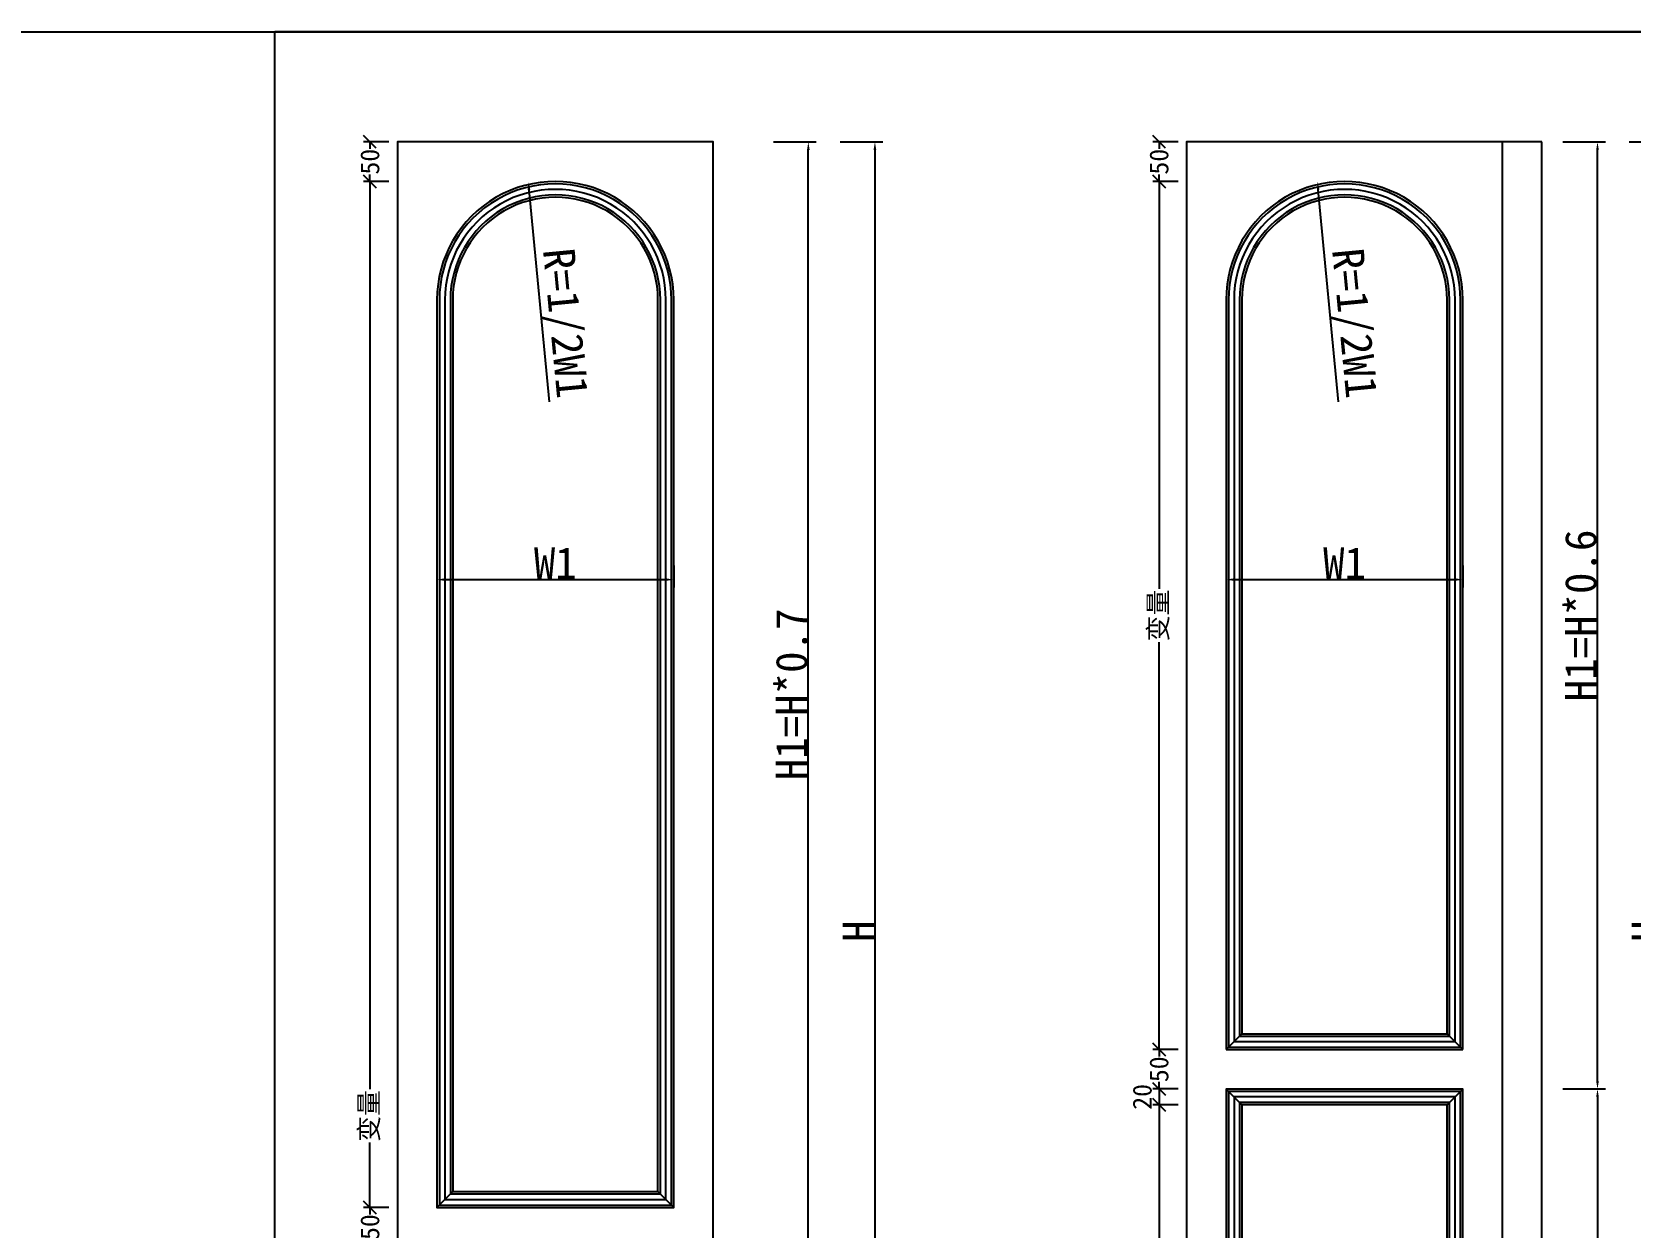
# Model space of a CAD drawing. Header units: millimetres. Extents: x 85186 to 129000, y -77269 to -36327.
# Drawn here: x 110246 to 112271, y -41597 to -40083 of the extents above; entities that cross this region are included whole.
import ezdxf

# ---------------------------------------------------------------- set-up
doc = ezdxf.new("R2010")
doc.units = ezdxf.units.MM
doc.styles.add('KLF-1_宋体', font='SimSun.ttf')
doc.styles.get("Standard").update_dxf_attribs({"font": 'SimSun.ttf'})
doc.styles.add('ZB_宋体', font='SimSun.ttf')
doc.styles.add('宋体', font='SimSun.ttf', dxfattribs={"width": 0.8})
doc.dimstyles.new('客来福-8', dxfattribs={"dimscale": 8, "dimtxt": 3, "dimasz": 2, "dimexe": 1, "dimexo": 1, "dimgap": 0.1, "dimtad": 0, "dimtxsty": '宋体', "dimblk": 'OBLIQUE', "dimcen": 2.5, "dimclrd": 256, "dimclre": 256, "dimclrt": 1, "dimadec": 0, "dimazin": 0, "dimtfac": 1, "dimtmove": 2, "dimatfit": 3, "dimldrblk": 'OPEN30', "dimfxl": 3, "dimfxlon": 1, "dimarcsym": 0})
doc.dimstyles.new('客来福标注小', dxfattribs={"dimscale": 20, "dimtxt": 2, "dimasz": 0.5, "dimexe": 0.5, "dimexo": 0, "dimgap": 0.05, "dimtad": 1, "dimdec": 0, "dimzin": 0, "dimdsep": 46, "dimtxsty": 'Standard', "dimcen": 0, "dimclrd": 256, "dimclre": 256, "dimclrt": 256, "dimadec": 0, "dimazin": 0, "dimtfac": 1, "dimtdec": 0, "dimtofl": 0, "dimtmove": 1, "dimatfit": 3, "dimfxl": 2.2, "dimfxlon": 1, "dimtolj": 1, "dimtzin": 0, "dimarcsym": 0})

# ---------------------------------------------------------------- blocks, each defined once
blk = doc.blocks.new('*D2412')
at = {"lineweight": -2, "transparency": 16777216}
for p, q in [((111270, -40222.3), (111324, -40222.3)), ((111314, -40232.3), (111314, -42212.3)), ((111270, -42222.3), (111324, -42222.3))]:
    blk.add_line(p, q, dxfattribs=at)
at = {"transparency": 16777216}
for points in [[(111312.3, -40232.3), (111315.7, -40232.3), (111314, -40222.3)], [(111312.3, -42212.3), (111315.7, -42212.3), (111314, -42222.3)]]:
    blk.add_solid(points, dxfattribs=at)
at = {"layer": 'Defpoints', "color": 0, "transparency": 16777216}
for p in [(111203.5, -40222.3), (111203.5, -42222.3), (111314, -42222.3)]:
    blk.add_point(p, dxfattribs=at)
at = {"transparency": 16777216, "insert": (111293, -41222.3), "char_height": 40, "attachment_point": 5, "rotation": 90, "style": 'ZB_宋体'}
blk.add_mtext('\\A1;H', dxfattribs=at)
blk = doc.blocks.new('*D2414')
at = {"lineweight": -2, "transparency": 16777216}
for p, q in [((111185.6, -40222.3), (111239.6, -40222.3)), ((111229.6, -41612.3), (111229.6, -40232.3)), ((111185.6, -41622.3), (111239.6, -41622.3))]:
    blk.add_line(p, q, dxfattribs=at)
at = {"transparency": 16777216}
for points in [[(111228, -40232.3), (111231.3, -40232.3), (111229.6, -40222.3)], [(111228, -41612.3), (111231.3, -41612.3), (111229.6, -41622.3)]]:
    blk.add_solid(points, dxfattribs=at)
at = {"layer": 'Defpoints', "color": 0, "transparency": 16777216}
for p in [(111089.1, -40222.3), (111229.6, -40222.3), (111089.1, -41622.3)]:
    blk.add_point(p, dxfattribs=at)
at = {"transparency": 16777216, "insert": (111208.6, -40922.3), "char_height": 40, "attachment_point": 5, "rotation": 90, "style": 'ZB_宋体'}
blk.add_mtext('\\A1;H1=H*0.7', dxfattribs=at)
blk = doc.blocks.new('*D2416')
at = {"lineweight": -2, "transparency": 16777216}
for p, q in [((112269.8, -40222.3), (112323.8, -40222.3)), ((112313.8, -40232.3), (112313.8, -42212.3)), ((112269.8, -42222.3), (112323.8, -42222.3))]:
    blk.add_line(p, q, dxfattribs=at)
at = {"transparency": 16777216}
for points in [[(112312.2, -40232.3), (112315.5, -40232.3), (112313.8, -40222.3)], [(112312.2, -42212.3), (112315.5, -42212.3), (112313.8, -42222.3)]]:
    blk.add_solid(points, dxfattribs=at)
at = {"layer": 'Defpoints', "color": 0, "transparency": 16777216}
for p in [(112203.3, -40222.3), (112203.3, -42222.3), (112313.8, -42222.3)]:
    blk.add_point(p, dxfattribs=at)
at = {"transparency": 16777216, "insert": (112292.8, -41222.3), "char_height": 40, "attachment_point": 5, "rotation": 90, "style": 'ZB_宋体'}
blk.add_mtext('\\A1;H', dxfattribs=at)
blk = doc.blocks.new('*D2417')
at = {"lineweight": -2, "transparency": 16777216}
for p, q in [((112185.5, -41422.3), (112239.5, -41422.3)), ((112229.5, -41432.3), (112229.5, -42212.3)), ((112185.5, -42222.3), (112239.5, -42222.3))]:
    blk.add_line(p, q, dxfattribs=at)
at = {"transparency": 16777216}
for points in [[(112227.8, -41432.3), (112231.1, -41432.3), (112229.5, -41422.3)], [(112227.8, -42212.3), (112231.1, -42212.3), (112229.5, -42222.3)]]:
    blk.add_solid(points, dxfattribs=at)
at = {"layer": 'Defpoints', "color": 0, "transparency": 16777216}
for p in [(112089, -41422.3), (112159, -42222.3), (112229.5, -42222.3)]:
    blk.add_point(p, dxfattribs=at)
at = {"transparency": 16777216, "insert": (112208.5, -41822.3), "char_height": 40, "attachment_point": 5, "rotation": 90, "style": 'ZB_宋体'}
blk.add_mtext('\\A1;H2=H*0.4', dxfattribs=at)
blk = doc.blocks.new('*D2418')
at = {"lineweight": -2, "transparency": 16777216}
for p, q in [((112185.5, -40222.3), (112239.5, -40222.3)), ((112229.5, -41412.3), (112229.5, -40232.3)), ((112185.5, -41422.3), (112239.5, -41422.3))]:
    blk.add_line(p, q, dxfattribs=at)
at = {"transparency": 16777216}
for points in [[(112227.8, -40232.3), (112231.1, -40232.3), (112229.5, -40222.3)], [(112227.8, -41412.3), (112231.1, -41412.3), (112229.5, -41422.3)]]:
    blk.add_solid(points, dxfattribs=at)
at = {"layer": 'Defpoints', "color": 0, "transparency": 16777216}
for p in [(112089, -40222.3), (112229.5, -40222.3), (112089, -41422.3)]:
    blk.add_point(p, dxfattribs=at)
at = {"transparency": 16777216, "insert": (112208.5, -40822.3), "char_height": 40, "attachment_point": 5, "rotation": 90, "style": 'ZB_宋体'}
blk.add_mtext('\\A1;H1=H*0.6', dxfattribs=at)
blk = doc.blocks.new('_Oblique')
at = {"color": 0, "linetype": 'ByBlock', "lineweight": -2}
blk.add_line((-0.5, -0.5), (0.5, 0.5), dxfattribs=at)
blk = doc.blocks.new('*D2424')
at = {"lineweight": -2, "transparency": 16777216}
for p, q in [((110698.2, -40272.3), (110666.2, -40272.3)), ((110674.2, -40272.3), (110674.2, -41422.7)), ((110674.2, -41572.3), (110674.2, -41490.3)), ((110698.2, -41572.3), (110666.2, -41572.3))]:
    blk.add_line(p, q, dxfattribs=at)
at = {"layer": 'Defpoints', "color": 0, "transparency": 16777216}
for p in [(110753.3, -40272.3), (110674.2, -41572.3), (110759.1, -41572.3)]:
    blk.add_point(p, dxfattribs=at)
at = {"lineweight": -2, "transparency": 16777216, "xscale": 16, "yscale": 16, "zscale": 16}
for p, rotation in [((110674.2, -40272.3), 90), ((110674.2, -41572.3), 270)]:
    blk.add_blockref('_Oblique', p, dxfattribs=dict(at, rotation=rotation))
at = {"color": 1, "transparency": 16777216, "insert": (110674.2, -41456.5), "char_height": 24, "attachment_point": 5, "rotation": 90, "style": 'KLF-1_宋体'}
blk.add_mtext('变量', dxfattribs=at)
blk = doc.blocks.new('_Open30')
at = {"color": 0, "linetype": 'ByBlock', "lineweight": -2}
for p, q in [((-1, 0.27), (0, 0)), ((0, 0), (-1, -0.27)), ((0, 0), (-1, 0))]:
    blk.add_line(p, q, dxfattribs=at)
blk = doc.blocks.new('*D2439')
at = {"lineweight": -2, "transparency": 16777216}
for p, q in [((110698.2, -41572.3), (110666.2, -41572.3)), ((110674.2, -41572.3), (110674.2, -41581.2)), ((110698.2, -41622.3), (110666.2, -41622.3)), ((110674.2, -41622.3), (110674.2, -41613.4))]:
    blk.add_line(p, q, dxfattribs=at)
at = {"layer": 'Defpoints', "color": 0, "transparency": 16777216}
for p in [(110759.1, -41572.3), (110674.2, -41622.3), (110759.1, -41622.3)]:
    blk.add_point(p, dxfattribs=at)
at = {"lineweight": -2, "transparency": 16777216, "xscale": 16, "yscale": 16, "zscale": 16}
for p, rotation in [((110674.2, -41572.3), 90), ((110674.2, -41622.3), 270)]:
    blk.add_blockref('_Oblique', p, dxfattribs=dict(at, rotation=rotation))
at = {"color": 1, "transparency": 16777216, "insert": (110674.2, -41597.3), "char_height": 24, "attachment_point": 5, "rotation": 90, "style": 'KLF-1_宋体'}
blk.add_mtext('50', dxfattribs=at)
blk = doc.blocks.new('*D2440')
at = {"lineweight": -2, "transparency": 16777216}
for p, q in [((110698.2, -40222.3), (110666.2, -40222.3)), ((110674.2, -40222.3), (110674.2, -40231.2)), ((110674.2, -40272.3), (110674.2, -40263.4)), ((110698.2, -40272.3), (110666.2, -40272.3))]:
    blk.add_line(p, q, dxfattribs=at)
at = {"layer": 'Defpoints', "color": 0, "transparency": 16777216}
for p in [(110796.2, -40222.3), (110674.2, -40272.3), (110759.1, -40272.3)]:
    blk.add_point(p, dxfattribs=at)
at = {"lineweight": -2, "transparency": 16777216, "xscale": 16, "yscale": 16, "zscale": 16}
for p, rotation in [((110674.2, -40222.3), 90), ((110674.2, -40272.3), 270)]:
    blk.add_blockref('_Oblique', p, dxfattribs=dict(at, rotation=rotation))
at = {"color": 1, "transparency": 16777216, "insert": (110674.2, -40247.3), "char_height": 24, "attachment_point": 5, "rotation": 90, "style": 'KLF-1_宋体'}
blk.add_mtext('50', dxfattribs=at)
blk = doc.blocks.new('*D2441')
at = {"lineweight": -2, "transparency": 16777216}
for p, q in [((111698, -40272.3), (111666, -40272.3)), ((111674, -40272.3), (111674, -40788.5)), ((111674, -41372.3), (111674, -40856.1)), ((111698, -41372.3), (111666, -41372.3))]:
    blk.add_line(p, q, dxfattribs=at)
at = {"layer": 'Defpoints', "color": 0, "transparency": 16777216}
for p in [(111753.1, -40272.3), (111674, -41372.3), (111759, -41372.3)]:
    blk.add_point(p, dxfattribs=at)
at = {"lineweight": -2, "transparency": 16777216, "xscale": 16, "yscale": 16, "zscale": 16}
for p, rotation in [((111674, -40272.3), 90), ((111674, -41372.3), 270)]:
    blk.add_blockref('_Oblique', p, dxfattribs=dict(at, rotation=rotation))
at = {"color": 1, "transparency": 16777216, "insert": (111674, -40822.3), "char_height": 24, "attachment_point": 5, "rotation": 90, "style": 'KLF-1_宋体'}
blk.add_mtext('变量', dxfattribs=at)
blk = doc.blocks.new('*D2442')
at = {"lineweight": -2, "transparency": 16777216}
for p, q in [((111698, -41422.3), (111666, -41422.3)), ((111674, -41422.3), (111674, -41442.3)), ((111698, -41442.3), (111666, -41442.3))]:
    blk.add_line(p, q, dxfattribs=at)
at = {"layer": 'Defpoints', "color": 0, "transparency": 16777216}
for p in [(111753.1, -41422.3), (111674, -41442.3), (111766.5, -41442.3)]:
    blk.add_point(p, dxfattribs=at)
at = {"lineweight": -2, "transparency": 16777216, "xscale": 16, "yscale": 16, "zscale": 16}
for p, rotation in [((111674, -41422.3), 90), ((111674, -41442.3), 270)]:
    blk.add_blockref('_Oblique', p, dxfattribs=dict(at, rotation=rotation))
at = {"color": 1, "transparency": 16777216, "insert": (111652.8, -41432.3), "char_height": 24, "attachment_point": 5, "rotation": 90, "style": 'KLF-1_宋体'}
blk.add_mtext('20', dxfattribs=at)
blk = doc.blocks.new('*D2443')
at = {"lineweight": -2, "transparency": 16777216}
for p, q in [((111698, -41442.3), (111666, -41442.3)), ((111674, -41442.3), (111674, -41763.5)), ((111674, -42152.3), (111674, -41831.1)), ((111698, -42152.3), (111666, -42152.3))]:
    blk.add_line(p, q, dxfattribs=at)
at = {"layer": 'Defpoints', "color": 0, "transparency": 16777216}
for p in [(111766.5, -41442.3), (111674, -42152.3), (111766.5, -42152.3)]:
    blk.add_point(p, dxfattribs=at)
at = {"lineweight": -2, "transparency": 16777216, "xscale": 16, "yscale": 16, "zscale": 16}
for p, rotation in [((111674, -41442.3), 90), ((111674, -42152.3), 270)]:
    blk.add_blockref('_Oblique', p, dxfattribs=dict(at, rotation=rotation))
at = {"color": 1, "transparency": 16777216, "insert": (111674, -41797.3), "char_height": 24, "attachment_point": 5, "rotation": 90, "style": 'KLF-1_宋体'}
blk.add_mtext('变量', dxfattribs=at)
blk = doc.blocks.new('*D2451')
at = {"lineweight": -2, "transparency": 16777216}
for p, q in [((111698, -41372.3), (111666, -41372.3)), ((111674, -41372.3), (111674, -41381.2)), ((111698, -41422.3), (111666, -41422.3)), ((111674, -41422.3), (111674, -41413.4))]:
    blk.add_line(p, q, dxfattribs=at)
at = {"layer": 'Defpoints', "color": 0, "transparency": 16777216}
for p in [(111759, -41372.3), (111674, -41422.3), (111759, -41422.3)]:
    blk.add_point(p, dxfattribs=at)
at = {"lineweight": -2, "transparency": 16777216, "xscale": 16, "yscale": 16, "zscale": 16}
for p, rotation in [((111674, -41372.3), 90), ((111674, -41422.3), 270)]:
    blk.add_blockref('_Oblique', p, dxfattribs=dict(at, rotation=rotation))
at = {"color": 1, "transparency": 16777216, "insert": (111674, -41397.3), "char_height": 24, "attachment_point": 5, "rotation": 90, "style": 'KLF-1_宋体'}
blk.add_mtext('50', dxfattribs=at)
blk = doc.blocks.new('*D2452')
at = {"lineweight": -2, "transparency": 16777216}
for p, q in [((111698, -40222.3), (111666, -40222.3)), ((111674, -40222.3), (111674, -40231.2)), ((111674, -40272.3), (111674, -40263.4)), ((111698, -40272.3), (111666, -40272.3))]:
    blk.add_line(p, q, dxfattribs=at)
at = {"layer": 'Defpoints', "color": 0, "transparency": 16777216}
for p in [(111796, -40222.3), (111674, -40272.3), (111759, -40272.3)]:
    blk.add_point(p, dxfattribs=at)
at = {"lineweight": -2, "transparency": 16777216, "xscale": 16, "yscale": 16, "zscale": 16}
for p, rotation in [((111674, -40222.3), 90), ((111674, -40272.3), 270)]:
    blk.add_blockref('_Oblique', p, dxfattribs=dict(at, rotation=rotation))
at = {"color": 1, "transparency": 16777216, "insert": (111674, -40247.3), "char_height": 24, "attachment_point": 5, "rotation": 90, "style": 'KLF-1_宋体'}
blk.add_mtext('50', dxfattribs=at)
blk = doc.blocks.new('*D2463')
at = {"lineweight": -2, "transparency": 16777216}
blk.add_line((110901.5, -40551.4), (110875.8, -40283), dxfattribs=at)
at = {"transparency": 16777216}
blk.add_solid([(110877.5, -40282.8), (110874.1, -40283.1), (110874.8, -40273)], dxfattribs=at)
at = {"layer": 'Defpoints', "color": 0, "transparency": 16777216}
for p in [(110874.8, -40273), (110889.1, -40422.3)]:
    blk.add_point(p, dxfattribs=at)
at = {"transparency": 16777216, "insert": (110917.5, -40452.2), "char_height": 40, "attachment_point": 5, "rotation": 275.4625, "style": 'KLF-1_宋体'}
blk.add_mtext('\\A1;R=1/2W1', dxfattribs=at)
blk = doc.blocks.new('*D2464')
at = {"lineweight": -2, "transparency": 16777216}
for p, q in [((110759.1, -40747.3), (110759.1, -40786.8)), ((110769.1, -40776.8), (111049.1, -40776.8)), ((111059.1, -40758.8), (111059.1, -40786.8))]:
    blk.add_line(p, q, dxfattribs=at)
at = {"transparency": 16777216}
for points in [[(110769.1, -40775.2), (110769.1, -40778.5), (110759.1, -40776.8)], [(111049.1, -40775.2), (111049.1, -40778.5), (111059.1, -40776.8)]]:
    blk.add_solid(points, dxfattribs=at)
at = {"layer": 'Defpoints', "color": 0, "transparency": 16777216}
for p in [(110759.1, -40747.3), (111059.1, -40758.8), (111059.1, -40776.8)]:
    blk.add_point(p, dxfattribs=at)
at = {"transparency": 16777216, "insert": (110909.1, -40755.8), "char_height": 40, "attachment_point": 5, "style": 'KLF-1_宋体'}
blk.add_mtext('\\A1;W1', dxfattribs=at)
blk = doc.blocks.new('*D2465')
at = {"lineweight": -2, "transparency": 16777216}
blk.add_line((111901.3, -40551.4), (111875.6, -40283), dxfattribs=at)
at = {"transparency": 16777216}
blk.add_solid([(111877.3, -40282.8), (111874, -40283.1), (111874.7, -40273)], dxfattribs=at)
at = {"layer": 'Defpoints', "color": 0, "transparency": 16777216}
for p in [(111874.7, -40273), (111889, -40422.3)]:
    blk.add_point(p, dxfattribs=at)
at = {"transparency": 16777216, "insert": (111917.3, -40452.2), "char_height": 40, "attachment_point": 5, "rotation": 275.4625, "style": 'KLF-1_宋体'}
blk.add_mtext('\\A1;R=1/2W1', dxfattribs=at)
blk = doc.blocks.new('*D2466')
at = {"lineweight": -2, "transparency": 16777216}
for p, q in [((111759, -40747.3), (111759, -40786.8)), ((111769, -40776.8), (112049, -40776.8)), ((112059, -40758.8), (112059, -40786.8))]:
    blk.add_line(p, q, dxfattribs=at)
at = {"transparency": 16777216}
for points in [[(111769, -40775.2), (111769, -40778.5), (111759, -40776.8)], [(112049, -40775.2), (112049, -40778.5), (112059, -40776.8)]]:
    blk.add_solid(points, dxfattribs=at)
at = {"layer": 'Defpoints', "color": 0, "transparency": 16777216}
for p in [(111759, -40747.3), (112059, -40758.8), (112059, -40776.8)]:
    blk.add_point(p, dxfattribs=at)
at = {"transparency": 16777216, "insert": (111909, -40755.8), "char_height": 40, "attachment_point": 5, "style": 'KLF-1_宋体'}
blk.add_mtext('\\A1;W1', dxfattribs=at)

msp = doc.modelspace()

# ---------------------------------------------------------------- linework, layer by layer
for p, q in [((85318.615, -40082.897), (128999.726, -40082.897)), ((111863.487, -40082.897), (111068.706, -40082.897)), ((112194.949, -40082.897), (111863.487, -40082.897)), ((111863.487, -40082.897), (113008.619, -40082.897)), ((113008.619, -40082.897), (112194.949, -40082.897)), ((112158.959, -40222.322), (111708.959, -40222.322)), ((112158.959, -41352.322), (112158.959, -40222.322)), ((110779.126, -40422.322), (110779.126, -41552.324)), ((111039.126, -41552.324), (111039.126, -40422.322)), ((111758.959, -40422.322), (111758.959, -41372.324)), ((111778.959, -40422.322), (111778.959, -41352.324)), ((112038.959, -41352.324), (112038.959, -40422.321)), ((112058.959, -41372.324), (112058.959, -40422.322)), ((111778.959, -41352.324), (112038.959, -41352.324)), ((112158.959, -42222.322), (112158.959, -41352.322)), ((111758.959, -41372.324), (112058.959, -41372.324)), ((110779.126, -41552.324), (111039.126, -41552.324))]:
    msp.add_line(p, q)
at = {"color": 0}
for p, q in [((113570.702, -40082.897), (110553.603, -40082.897)), ((110553.603, -40082.897), (113570.702, -40082.897)), ((113570.702, -40082.897), (110553.603, -40082.897)), ((111778.959, -41352.324), (111758.959, -41372.324)), ((112058.959, -41372.324), (112038.959, -41352.324)), ((111778.959, -41442.322), (111758.959, -41422.322)), ((112038.959, -41442.322), (112058.959, -41422.322)), ((110779.126, -41552.324), (110759.126, -41572.324)), ((111059.126, -41572.324), (111039.126, -41552.324))]:
    msp.add_line(p, q, dxfattribs=at)
at = {"color": 252}
for p, q in [((110762.126, -40422.322), (110762.126, -41569.324)), ((110769.126, -40422.322), (110769.126, -41562.324)), ((110776.126, -40422.322), (110776.126, -41555.324)), ((111042.126, -41555.324), (111042.126, -40422.322)), ((111049.126, -41562.324), (111049.126, -40422.321)), ((111056.126, -41569.324), (111056.126, -40422.321)), ((111761.959, -40422.322), (111761.959, -41369.324)), ((111768.959, -40422.322), (111768.959, -41362.324)), ((111775.959, -40422.322), (111775.959, -41355.324)), ((112041.959, -41355.324), (112041.959, -40422.322)), ((112048.959, -41362.324), (112048.959, -40422.322)), ((112055.959, -41369.324), (112055.959, -40422.321)), ((111768.959, -41362.324), (112048.959, -41362.324)), ((111775.959, -41355.324), (112041.959, -41355.324)), ((111761.959, -41369.324), (112055.959, -41369.324)), ((110769.126, -41562.324), (111049.126, -41562.324)), ((110776.126, -41555.324), (111042.126, -41555.324)), ((110762.126, -41569.324), (111056.126, -41569.324))]:
    msp.add_line(p, q, dxfattribs=at)
at = {"color": 0}
msp.add_lwpolyline([(110553.603, -40082.897), (113570.702, -40082.897), (113570.702, -42971.591), (110553.603, -42971.591)], close=True, dxfattribs=at)
for points in [[(110709.126, -42222.322), (111109.126, -42222.322), (111109.126, -40222.322), (110709.126, -40222.322)], [(111708.959, -42222.322), (112108.959, -42222.322), (112108.959, -40222.322), (111708.959, -40222.322)], [(111758.959, -42172.322), (112058.959, -42172.322), (112058.959, -41422.322), (111758.959, -41422.322)], [(111778.959, -42152.322), (112038.959, -42152.322), (112038.959, -41442.322), (111778.959, -41442.322)]]:
    msp.add_lwpolyline(points, close=True)
msp.add_lwpolyline([(110759.126, -40422.322), (110759.126, -41572.324), (111059.126, -41572.324), (111059.126, -40422.321)])
at = {"color": 252}
for points in [[(111761.959, -42169.322), (112055.959, -42169.322), (112055.959, -41425.322), (111761.959, -41425.322)], [(111768.959, -42162.322), (112048.959, -42162.322), (112048.959, -41432.322), (111768.959, -41432.322)], [(111775.959, -42155.322), (112041.959, -42155.322), (112041.959, -41439.322), (111775.959, -41439.322)]]:
    msp.add_lwpolyline(points, close=True, dxfattribs=at)
for centre, radius in [((110909.126, -40422.322), 150), ((111908.959, -40422.322), 150), ((110909.126, -40422.322), 130), ((111908.959, -40422.322), 130)]:
    msp.add_arc(centre, radius, 359.999931, 180)
for centre, radius in [((110909.126, -40422.322), 147), ((110909.126, -40422.322), 140), ((110909.126, -40422.322), 133), ((111908.959, -40422.322), 147), ((111908.959, -40422.322), 140), ((111908.959, -40422.322), 133)]:
    msp.add_arc(centre, radius, 359.999931, 180, dxfattribs=at)

# ---------------------------------------------------------------- dimensions: what is measured, and where the dimension line sits
at = {"color": 0}
for base, p1, p2, picture, middle in [((110674.197, -40272.322), (110796.204, -40222.322), (110759.126, -40272.322), '*D2440', (110674.197, -40247.322)), ((111674.031, -40272.322), (111796.037, -40222.322), (111758.959, -40272.322), '*D2452', (111674.031, -40247.322)), ((111674.031, -41422.322), (111758.959, -41372.324), (111758.959, -41422.322), '*D2451', (111674.031, -41397.323)), ((111674.031, -41442.322), (111753.131, -41422.322), (111766.519, -41442.322), '*D2442', (111652.831, -41432.322)), ((110674.197, -41622.322), (110759.126, -41572.324), (110759.126, -41622.322), '*D2439', (110674.197, -41597.323))]:
    dim = msp.add_linear_dim(base=base, p1=p1, p2=p2, angle=90, dimstyle='客来福-8', override={"dimtxsty": 'KLF-1_宋体'}, dxfattribs=at)
    dim.commit()
    dim.dimension.update_dxf_attribs({"geometry": picture, "text_midpoint": middle})
for base, p1, p2, text, dimstyle, override, picture, middle in [((111229.64, -40222.322), (111089.126, -41622.322), (111089.126, -40222.322), 'H1=H*0.7', '客来福标注小', {"dimtxsty": 'ZB_宋体'}, '*D2414', (111208.64, -40922.322)), ((111313.993, -42222.322), (111203.513, -40222.322), (111203.513, -42222.322), 'H', '客来福标注小', {"dimtxsty": 'ZB_宋体'}, '*D2412', (111292.993, -41222.322)), ((112229.473, -40222.322), (112088.959, -41422.322), (112088.959, -40222.322), 'H1=H*0.6', '客来福标注小', {"dimtxsty": 'ZB_宋体'}, '*D2418', (112208.473, -40822.322)), ((112313.827, -42222.322), (112203.346, -40222.322), (112203.346, -42222.322), 'H', '客来福标注小', {"dimtxsty": 'ZB_宋体'}, '*D2416', (112292.827, -41222.322)), ((112229.473, -42222.322), (112088.959, -41422.322), (112158.959, -42222.322), 'H2=H*0.4', '客来福标注小', {"dimtxsty": 'ZB_宋体'}, '*D2417', (112208.473, -41822.322)), ((111674.031, -42152.322), (111766.519, -41442.322), (111766.519, -42152.322), '变量', '客来福-8', {"dimtxsty": 'KLF-1_宋体'}, '*D2443', (111674.031, -41797.322))]:
    dim = msp.add_linear_dim(base=base, p1=p1, p2=p2, angle=90, text=text, dimstyle=dimstyle, override=override, dxfattribs=at)
    dim.commit()
    dim.dimension.update_dxf_attribs({"geometry": picture, "text_midpoint": middle})
for base, p1, p2, picture, middle in [((110674.197, -41572.324), (110753.297, -40272.322), (110759.126, -41572.324), '*D2424', (110674.197, -41456.475)), ((111674.031, -41372.324), (111753.131, -40272.322), (111758.959, -41372.324), '*D2441', (111674.031, -40822.323))]:
    dim = msp.add_linear_dim(base=base, p1=p1, p2=p2, angle=90, text='变量', dimstyle='客来福-8', override={"dimtxsty": 'KLF-1_宋体'}, dxfattribs=at)
    dim.commit()
    dim.dimension.update_dxf_attribs({"geometry": picture, "text_midpoint": middle, "dimtype": 160})
for center, mpoint, picture, middle in [((110889.126, -40422.322), (110874.847, -40273.003), '*D2463', (110892.209, -40454.566)), ((111888.959, -40422.322), (111874.68, -40273.003), '*D2465', (111892.043, -40454.566))]:
    dim = msp.add_radius_dim(center=center, mpoint=mpoint, text='R=1/2W1', dimstyle='客来福标注小', override={"dimtxsty": 'KLF-1_宋体'}, dxfattribs=at)
    dim.commit()
    dim.dimension.update_dxf_attribs({"geometry": picture, "text_midpoint": middle, "dimtype": 164})
for base, p1, p2, picture, middle in [((111059.126, -40776.817), (110759.126, -40747.293), (111059.126, -40758.84), '*D2464', (110909.126, -40755.817)), ((112058.959, -40776.817), (111758.959, -40747.293), (112058.959, -40758.84), '*D2466', (111908.959, -40755.817))]:
    dim = msp.add_linear_dim(base=base, p1=p1, p2=p2, text='W1', dimstyle='客来福标注小', override={"dimtxsty": 'KLF-1_宋体'}, dxfattribs=at)
    dim.commit()
    dim.dimension.update_dxf_attribs({"geometry": picture, "text_midpoint": middle})

doc.saveas('drawing.dxf')
